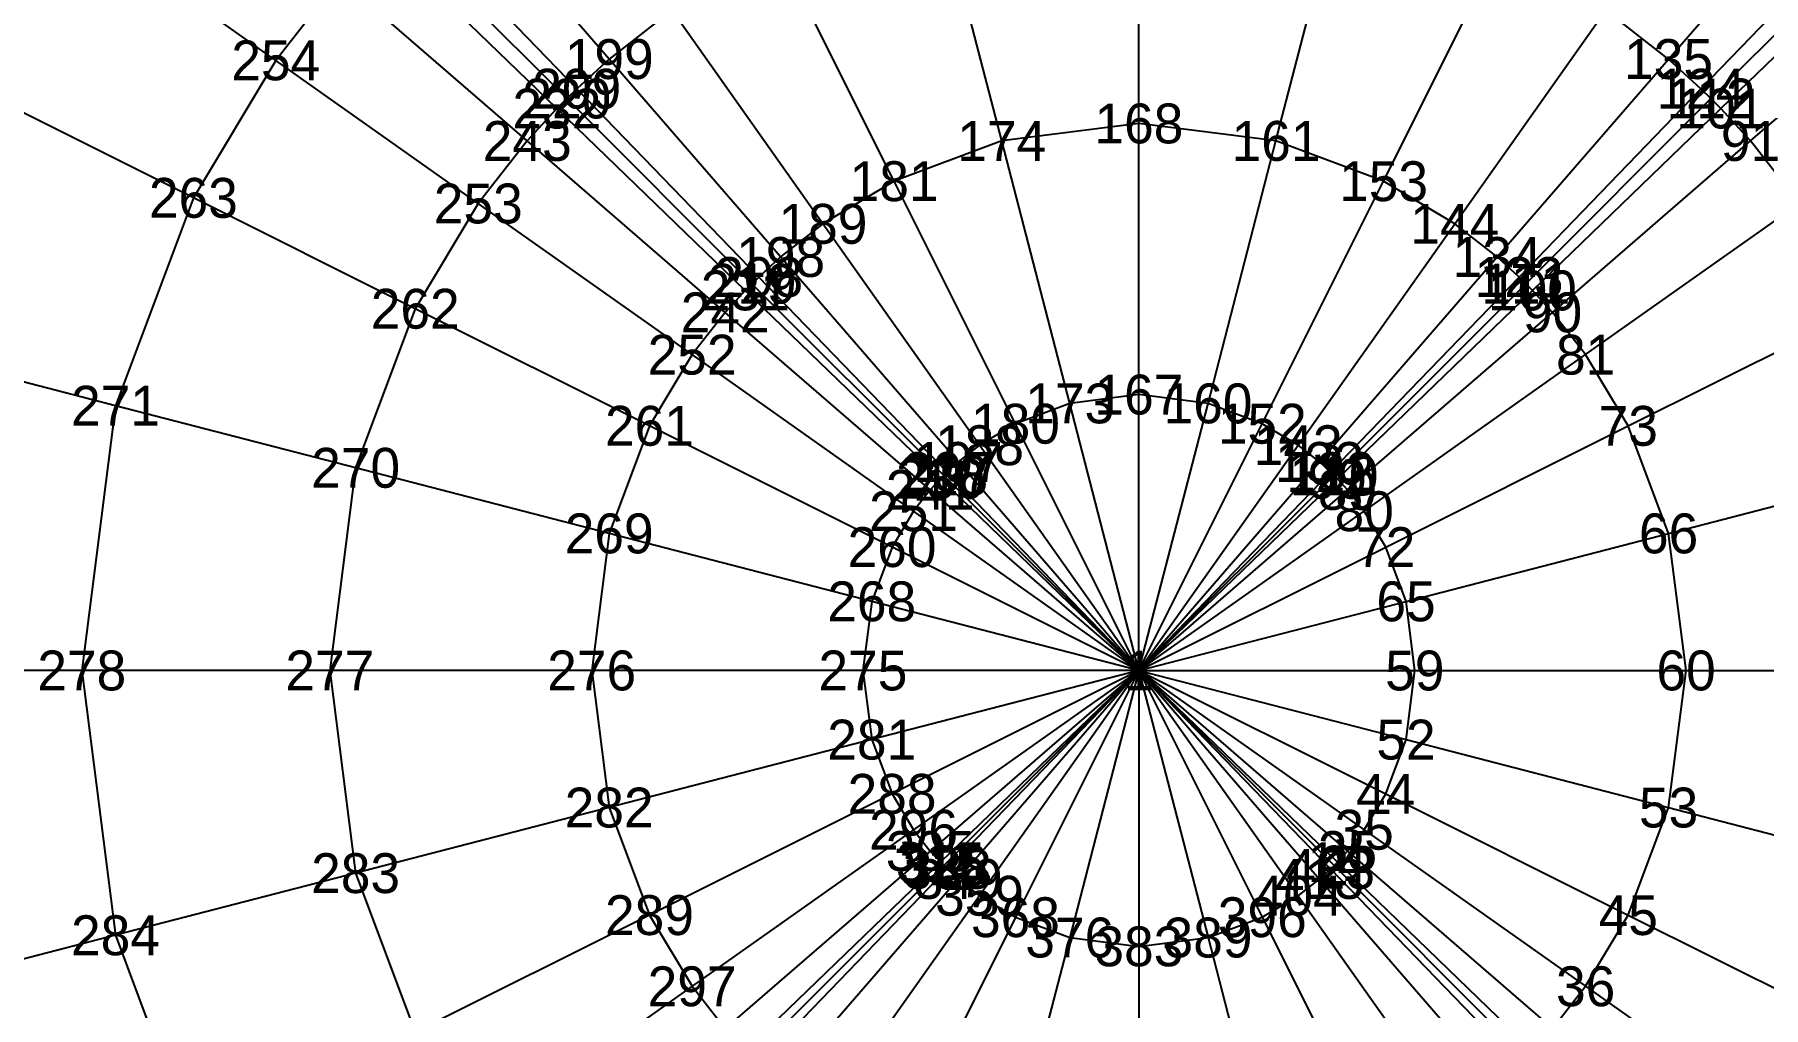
# Model space of a CAD drawing. Header units: metres. Extents: x -2.53 to 2.53, y -2.5 to 2.5.
# Drawn here: x -1.385 to 0.783, y -0.423 to 0.798 of the extents above; entities that cross this region are included whole.
import ezdxf
from ezdxf.enums import TextEntityAlignment as Align

# ---------------------------------------------------------------- set-up
doc = ezdxf.new("R2010")
doc.units = ezdxf.units.M

msp = doc.modelspace()

# ---------------------------------------------------------------- linework, layer by layer
at = {"layer": 'ESTRADOSSO'}
for p, q in [((-0.664305, 0.767073, 2.771739), (-0.867956, 1.00223, 2.637125)), ((0, 0.686298, 2.870755), (0, 1.014743, 2.771739)), ((0.664305, 0.767073, 2.771739), (0.867956, 1.00223, 2.637125)), ((-0.171961, 0.664405, 2.870755), (-0.254257, 0.982373, 2.771739)), ((0.171961, 0.664405, 2.870755), (0.254257, 0.982373, 2.771739)), ((-0.717531, 0.717531, 2.771739), (-0.9375, 0.9375, 2.637125)), ((-0.704989, 0.729858, 2.771739), (-0.921113, 0.953606, 2.637125)), ((0.704989, 0.729858, 2.771739), (0.921113, 0.953606, 2.637125)), ((0.717531, 0.717531, 2.771739), (0.9375, 0.9375, 2.637125)), ((-1.082532, 0.765466, 2.637125), (-1.318007, 0.931972, 2.471139)), ((-0.729858, 0.704989, 2.771739), (-0.953606, 0.921113, 2.637125)), ((0.729858, 0.704989, 2.771739), (0.953606, 0.921113, 2.637125)), ((-0.306922, 0.613843, 2.870755), (-0.453807, 0.907613, 2.771739)), ((0.306922, 0.613843, 2.870755), (0.453807, 0.907613, 2.771739)), ((-1.00223, 0.867956, 2.637125), (-1.082532, 0.765466, 2.637125)), ((-0.767073, 0.664305, 2.771739), (-1.00223, 0.867956, 2.637125)), ((0.767073, 0.664305, 2.771739), (1.00223, 0.867956, 2.637125)), ((-0.585862, 0.828534, 2.771739), (-0.664305, 0.767073, 2.771739)), ((-0.396234, 0.56036, 2.870755), (-0.585862, 0.828534, 2.771739)), ((0.396234, 0.56036, 2.870755), (0.585862, 0.828534, 2.771739)), ((0.664305, 0.767073, 2.771739), (0.585862, 0.828534, 2.771739)), ((-1.082532, 0.765466, 2.637125), (-1.185854, 0.592927, 2.637125)), ((-0.828534, 0.585862, 2.771739), (-1.082532, 0.765466, 2.637125)), ((-0.664305, 0.767073, 2.771739), (-0.704989, 0.729858, 2.771739)), ((-0.449287, 0.518792, 2.870755), (-0.664305, 0.767073, 2.771739)), ((0.449287, 0.518792, 2.870755), (0.664305, 0.767073, 2.771739)), ((0.704989, 0.729858, 2.771739), (0.664305, 0.767073, 2.771739)), ((-1.185854, 0.592927, 2.637125), (-1.443805, 0.721902, 2.471139)), ((-0.717531, 0.717531, 2.771739), (-0.729858, 0.704989, 2.771739)), ((-0.704989, 0.729858, 2.771739), (-0.717531, 0.717531, 2.771739)), ((-0.485286, 0.485286, 2.870755), (-0.717531, 0.717531, 2.771739)), ((-0.476803, 0.493623, 2.870755), (-0.704989, 0.729858, 2.771739)), ((0.476803, 0.493623, 2.870755), (0.704989, 0.729858, 2.771739)), ((0.485286, 0.485286, 2.870755), (0.717531, 0.717531, 2.771739)), ((0.717531, 0.717531, 2.771739), (0.704989, 0.729858, 2.771739)), ((0.729858, 0.704989, 2.771739), (0.717531, 0.717531, 2.771739)), ((-0.729858, 0.704989, 2.771739), (-0.767073, 0.664305, 2.771739)), ((-0.493623, 0.476803, 2.870755), (-0.729858, 0.704989, 2.771739)), ((0.493623, 0.476803, 2.870755), (0.729858, 0.704989, 2.771739)), ((0.767073, 0.664305, 2.771739), (0.729858, 0.704989, 2.771739)), ((0, 0.686298, 2.870755), (-0.171961, 0.664405, 2.870755)), ((0, 0.34611, 2.931288), (0, 0.686298, 2.870755)), ((0.171961, 0.664405, 2.870755), (0, 0.686298, 2.870755)), ((-0.767073, 0.664305, 2.771739), (-0.828534, 0.585862, 2.771739)), ((-0.518792, 0.449287, 2.870755), (-0.767073, 0.664305, 2.771739)), ((-0.171961, 0.664405, 2.870755), (-0.306922, 0.613843, 2.870755)), ((-0.086722, 0.335069, 2.931288), (-0.171961, 0.664405, 2.870755)), ((0.086722, 0.335069, 2.931288), (0.171961, 0.664405, 2.870755)), ((0.306922, 0.613843, 2.870755), (0.171961, 0.664405, 2.870755)), ((0.518792, 0.449287, 2.870755), (0.767073, 0.664305, 2.771739)), ((0.828534, 0.585862, 2.771739), (0.767073, 0.664305, 2.771739)), ((-0.306922, 0.613843, 2.870755), (-0.396234, 0.56036, 2.870755)), ((-0.154785, 0.30957, 2.931288), (-0.306922, 0.613843, 2.870755)), ((0.154785, 0.30957, 2.931288), (0.306922, 0.613843, 2.870755)), ((0.396234, 0.56036, 2.870755), (0.306922, 0.613843, 2.870755)), ((-1.185854, 0.592927, 2.637125), (-1.283532, 0.332202, 2.637125)), ((-0.907613, 0.453807, 2.771739), (-1.185854, 0.592927, 2.637125)), ((-0.828534, 0.585862, 2.771739), (-0.907613, 0.453807, 2.771739)), ((-0.56036, 0.396234, 2.870755), (-0.828534, 0.585862, 2.771739)), ((0.56036, 0.396234, 2.870755), (0.828534, 0.585862, 2.771739)), ((-0.396234, 0.56036, 2.870755), (-0.449287, 0.518792, 2.870755)), ((-0.199827, 0.282597, 2.931288), (-0.396234, 0.56036, 2.870755)), ((0.199827, 0.282597, 2.931288), (0.396234, 0.56036, 2.870755)), ((0.449287, 0.518792, 2.870755), (0.396234, 0.56036, 2.870755)), ((-0.449287, 0.518792, 2.870755), (-0.476803, 0.493623, 2.870755)), ((-0.226582, 0.261634, 2.931288), (-0.449287, 0.518792, 2.870755)), ((0.226582, 0.261634, 2.931288), (0.449287, 0.518792, 2.870755)), ((0.476803, 0.493623, 2.870755), (0.449287, 0.518792, 2.870755)), ((-0.485286, 0.485286, 2.870755), (-0.493623, 0.476803, 2.870755)), ((-0.476803, 0.493623, 2.870755), (-0.485286, 0.485286, 2.870755)), ((-0.244737, 0.244737, 2.931288), (-0.485286, 0.485286, 2.870755)), ((-0.240459, 0.248941, 2.931288), (-0.476803, 0.493623, 2.870755)), ((0.240459, 0.248941, 2.931288), (0.476803, 0.493623, 2.870755)), ((0.244737, 0.244737, 2.931288), (0.485286, 0.485286, 2.870755)), ((0.485286, 0.485286, 2.870755), (0.476803, 0.493623, 2.870755)), ((0.493623, 0.476803, 2.870755), (0.485286, 0.485286, 2.870755)), ((-0.493623, 0.476803, 2.870755), (-0.518792, 0.449287, 2.870755)), ((-0.248941, 0.240459, 2.931288), (-0.493623, 0.476803, 2.870755)), ((0.248941, 0.240459, 2.931288), (0.493623, 0.476803, 2.870755)), ((0.518792, 0.449287, 2.870755), (0.493623, 0.476803, 2.870755)), ((-0.907613, 0.453807, 2.771739), (-0.982373, 0.254257, 2.771739)), ((-0.613843, 0.306922, 2.870755), (-0.907613, 0.453807, 2.771739)), ((-0.518792, 0.449287, 2.870755), (-0.56036, 0.396234, 2.870755)), ((-0.261634, 0.226582, 2.931288), (-0.518792, 0.449287, 2.870755)), ((0.261634, 0.226582, 2.931288), (0.518792, 0.449287, 2.870755)), ((0.56036, 0.396234, 2.870755), (0.518792, 0.449287, 2.870755)), ((0.613843, 0.306922, 2.870755), (0.907613, 0.453807, 2.771739)), ((-1.283532, 0.332202, 2.637125), (-1.562729, 0.404464, 2.471139)), ((-0.56036, 0.396234, 2.870755), (-0.613843, 0.306922, 2.870755)), ((-0.282597, 0.199827, 2.931288), (-0.56036, 0.396234, 2.870755)), ((0.282597, 0.199827, 2.931288), (0.56036, 0.396234, 2.870755)), ((0.613843, 0.306922, 2.870755), (0.56036, 0.396234, 2.870755)), ((-1.283532, 0.332202, 2.637125), (-1.325825, 0, 2.637125)), ((-0.982373, 0.254257, 2.771739), (-1.283532, 0.332202, 2.637125)), ((-0.086722, 0.335069, 2.931288), (-0.154785, 0.30957, 2.931288)), ((0, 0.34611, 2.931288), (-0.086722, 0.335069, 2.931288)), ((0, 0, 2.95165), (-0.086722, 0.335069, 2.931288)), ((0, 0, 2.95165), (0, 0.34611, 2.931288)), ((0.086722, 0.335069, 2.931288), (0, 0.34611, 2.931288)), ((0, 0, 2.95165), (0.086722, 0.335069, 2.931288)), ((0.154785, 0.30957, 2.931288), (0.086722, 0.335069, 2.931288)), ((-0.613843, 0.306922, 2.870755), (-0.664405, 0.171961, 2.870755)), ((-0.30957, 0.154785, 2.931288), (-0.613843, 0.306922, 2.870755)), ((-0.154785, 0.30957, 2.931288), (-0.199827, 0.282597, 2.931288)), ((0, 0, 2.95165), (-0.154785, 0.30957, 2.931288)), ((0, 0, 2.95165), (0.154785, 0.30957, 2.931288)), ((0.199827, 0.282597, 2.931288), (0.154785, 0.30957, 2.931288)), ((0.30957, 0.154785, 2.931288), (0.613843, 0.306922, 2.870755)), ((0.664405, 0.171961, 2.870755), (0.613843, 0.306922, 2.870755)), ((-0.199827, 0.282597, 2.931288), (-0.226582, 0.261634, 2.931288)), ((0, 0, 2.95165), (-0.199827, 0.282597, 2.931288)), ((0, 0, 2.95165), (0.199827, 0.282597, 2.931288)), ((0.226582, 0.261634, 2.931288), (0.199827, 0.282597, 2.931288)), ((-0.226582, 0.261634, 2.931288), (-0.240459, 0.248941, 2.931288)), ((0, 0, 2.95165), (-0.226582, 0.261634, 2.931288)), ((0, 0, 2.95165), (0.226582, 0.261634, 2.931288)), ((0.240459, 0.248941, 2.931288), (0.226582, 0.261634, 2.931288)), ((-0.982373, 0.254257, 2.771739), (-1.014743, 0, 2.771739)), ((-0.664405, 0.171961, 2.870755), (-0.982373, 0.254257, 2.771739)), ((-0.248941, 0.240459, 2.931288), (-0.261634, 0.226582, 2.931288)), ((-0.244737, 0.244737, 2.931288), (-0.248941, 0.240459, 2.931288)), ((0, 0, 2.95165), (-0.248941, 0.240459, 2.931288)), ((-0.240459, 0.248941, 2.931288), (-0.244737, 0.244737, 2.931288)), ((0, 0, 2.95165), (-0.244737, 0.244737, 2.931288)), ((0, 0, 2.95165), (-0.240459, 0.248941, 2.931288)), ((0, 0, 2.95165), (0.240459, 0.248941, 2.931288)), ((0, 0, 2.95165), (0.244737, 0.244737, 2.931288)), ((0, 0, 2.95165), (0.248941, 0.240459, 2.931288)), ((0.244737, 0.244737, 2.931288), (0.240459, 0.248941, 2.931288)), ((0.248941, 0.240459, 2.931288), (0.244737, 0.244737, 2.931288)), ((0.261634, 0.226582, 2.931288), (0.248941, 0.240459, 2.931288)), ((0.664405, 0.171961, 2.870755), (0.982373, 0.254257, 2.771739)), ((-0.261634, 0.226582, 2.931288), (-0.282597, 0.199827, 2.931288)), ((0, 0, 2.95165), (-0.261634, 0.226582, 2.931288)), ((0, 0, 2.95165), (0.261634, 0.226582, 2.931288)), ((0.282597, 0.199827, 2.931288), (0.261634, 0.226582, 2.931288)), ((-0.282597, 0.199827, 2.931288), (-0.30957, 0.154785, 2.931288)), ((0, 0, 2.95165), (-0.282597, 0.199827, 2.931288)), ((0, 0, 2.95165), (0.282597, 0.199827, 2.931288)), ((0.30957, 0.154785, 2.931288), (0.282597, 0.199827, 2.931288)), ((-0.664405, 0.171961, 2.870755), (-0.686298, 0, 2.870755)), ((-0.335069, 0.086722, 2.931288), (-0.664405, 0.171961, 2.870755)), ((-0.30957, 0.154785, 2.931288), (-0.335069, 0.086722, 2.931288)), ((0, 0, 2.95165), (-0.30957, 0.154785, 2.931288)), ((0, 0, 2.95165), (0.30957, 0.154785, 2.931288)), ((0.335069, 0.086722, 2.931288), (0.30957, 0.154785, 2.931288)), ((0.335069, 0.086722, 2.931288), (0.664405, 0.171961, 2.870755)), ((0.686298, 0, 2.870755), (0.664405, 0.171961, 2.870755)), ((-0.335069, 0.086722, 2.931288), (-0.34611, 0, 2.931288)), ((0, 0, 2.95165), (-0.335069, 0.086722, 2.931288)), ((0, 0, 2.95165), (0.335069, 0.086722, 2.931288)), ((0.34611, 0, 2.931288), (0.335069, 0.086722, 2.931288)), ((-1.325825, 0, 2.637125), (-1.614223, 0, 2.471139)), ((-1.014743, 0, 2.771739), (-1.325825, 0, 2.637125)), ((-1.325825, 0, 2.637125), (-1.283532, -0.332202, 2.637125)), ((-0.686298, 0, 2.870755), (-1.014743, 0, 2.771739)), ((-1.014743, 0, 2.771739), (-0.982373, -0.254257, 2.771739)), ((-0.34611, 0, 2.931288), (-0.686298, 0, 2.870755)), ((-0.686298, 0, 2.870755), (-0.664405, -0.171961, 2.870755)), ((0, 0, 2.95165), (-0.34611, 0, 2.931288)), ((-0.34611, 0, 2.931288), (-0.335069, -0.086722, 2.931288)), ((0, 0, 2.95165), (-0.335069, -0.086722, 2.931288)), ((0, 0, 2.95165), (-0.30957, -0.154785, 2.931288)), ((0, 0, 2.95165), (-0.282597, -0.199827, 2.931288)), ((0, 0, 2.95165), (-0.261634, -0.226582, 2.931288)), ((0, 0, 2.95165), (-0.248941, -0.240459, 2.931288)), ((0, 0, 2.95165), (-0.244737, -0.244737, 2.931288)), ((0, 0, 2.95165), (-0.240459, -0.248941, 2.931288)), ((0, 0, 2.95165), (-0.226582, -0.261634, 2.931288)), ((0, 0, 2.95165), (-0.199827, -0.282597, 2.931288)), ((0, 0, 2.95165), (-0.154785, -0.30957, 2.931288)), ((0, 0, 2.95165), (-0.086722, -0.335069, 2.931288)), ((0, 0, 2.95165), (0.244737, -0.244737, 2.931288)), ((0, 0, 2.95165), (0.248941, -0.240459, 2.931288)), ((0, 0, 2.95165), (0.261634, -0.226582, 2.931288)), ((0, 0, 2.95165), (0.282597, -0.199827, 2.931288)), ((0, 0, 2.95165), (0.30957, -0.154785, 2.931288)), ((0, 0, 2.95165), (0.335069, -0.086722, 2.931288)), ((0, 0, 2.95165), (0.34611, 0, 2.931288)), ((0, 0, 2.95165), (0, -0.34611, 2.931288)), ((0, 0, 2.95165), (0.086722, -0.335069, 2.931288)), ((0, 0, 2.95165), (0.154785, -0.30957, 2.931288)), ((0, 0, 2.95165), (0.199827, -0.282597, 2.931288)), ((0, 0, 2.95165), (0.226582, -0.261634, 2.931288)), ((0, 0, 2.95165), (0.240459, -0.248941, 2.931288)), ((0.335069, -0.086722, 2.931288), (0.34611, 0, 2.931288)), ((0.34611, 0, 2.931288), (0.686298, 0, 2.870755)), ((0.664405, -0.171961, 2.870755), (0.686298, 0, 2.870755)), ((0.686298, 0, 2.870755), (1.014743, 0, 2.771739)), ((-0.335069, -0.086722, 2.931288), (-0.664405, -0.171961, 2.870755)), ((-0.335069, -0.086722, 2.931288), (-0.30957, -0.154785, 2.931288)), ((0.30957, -0.154785, 2.931288), (0.335069, -0.086722, 2.931288)), ((0.335069, -0.086722, 2.931288), (0.664405, -0.171961, 2.870755)), ((-0.664405, -0.171961, 2.870755), (-0.982373, -0.254257, 2.771739)), ((-0.664405, -0.171961, 2.870755), (-0.613843, -0.306922, 2.870755)), ((-0.30957, -0.154785, 2.931288), (-0.613843, -0.306922, 2.870755)), ((-0.30957, -0.154785, 2.931288), (-0.282597, -0.199827, 2.931288)), ((0.282597, -0.199827, 2.931288), (0.30957, -0.154785, 2.931288)), ((0.30957, -0.154785, 2.931288), (0.613843, -0.306922, 2.870755)), ((0.613843, -0.306922, 2.870755), (0.664405, -0.171961, 2.870755)), ((0.664405, -0.171961, 2.870755), (0.982373, -0.254257, 2.771739)), ((-0.282597, -0.199827, 2.931288), (-0.56036, -0.396234, 2.870755)), ((-0.282597, -0.199827, 2.931288), (-0.261634, -0.226582, 2.931288)), ((0.261634, -0.226582, 2.931288), (0.282597, -0.199827, 2.931288)), ((0.282597, -0.199827, 2.931288), (0.56036, -0.396234, 2.870755)), ((-0.261634, -0.226582, 2.931288), (-0.518792, -0.449287, 2.870755)), ((-0.261634, -0.226582, 2.931288), (-0.248941, -0.240459, 2.931288)), ((0.248941, -0.240459, 2.931288), (0.261634, -0.226582, 2.931288)), ((0.261634, -0.226582, 2.931288), (0.518792, -0.449287, 2.870755)), ((-0.982373, -0.254257, 2.771739), (-1.283532, -0.332202, 2.637125)), ((-0.982373, -0.254257, 2.771739), (-0.907613, -0.453807, 2.771739)), ((-0.248941, -0.240459, 2.931288), (-0.493623, -0.476803, 2.870755)), ((-0.244737, -0.244737, 2.931288), (-0.485286, -0.485286, 2.870755)), ((-0.240459, -0.248941, 2.931288), (-0.476803, -0.493623, 2.870755)), ((-0.248941, -0.240459, 2.931288), (-0.244737, -0.244737, 2.931288)), ((-0.244737, -0.244737, 2.931288), (-0.240459, -0.248941, 2.931288)), ((-0.240459, -0.248941, 2.931288), (-0.226582, -0.261634, 2.931288)), ((0.226582, -0.261634, 2.931288), (0.240459, -0.248941, 2.931288)), ((0.240459, -0.248941, 2.931288), (0.244737, -0.244737, 2.931288)), ((0.240459, -0.248941, 2.931288), (0.476803, -0.493623, 2.870755)), ((0.244737, -0.244737, 2.931288), (0.248941, -0.240459, 2.931288)), ((0.244737, -0.244737, 2.931288), (0.485286, -0.485286, 2.870755)), ((0.248941, -0.240459, 2.931288), (0.493623, -0.476803, 2.870755)), ((-0.226582, -0.261634, 2.931288), (-0.449287, -0.518792, 2.870755)), ((-0.226582, -0.261634, 2.931288), (-0.199827, -0.282597, 2.931288)), ((0.199827, -0.282597, 2.931288), (0.226582, -0.261634, 2.931288)), ((0.226582, -0.261634, 2.931288), (0.449287, -0.518792, 2.870755)), ((-0.199827, -0.282597, 2.931288), (-0.396234, -0.56036, 2.870755)), ((-0.199827, -0.282597, 2.931288), (-0.154785, -0.30957, 2.931288)), ((0.154785, -0.30957, 2.931288), (0.199827, -0.282597, 2.931288)), ((0.199827, -0.282597, 2.931288), (0.396234, -0.56036, 2.870755)), ((-0.613843, -0.306922, 2.870755), (-0.907613, -0.453807, 2.771739)), ((-0.613843, -0.306922, 2.870755), (-0.56036, -0.396234, 2.870755)), ((-0.154785, -0.30957, 2.931288), (-0.306922, -0.613843, 2.870755)), ((-0.154785, -0.30957, 2.931288), (-0.086722, -0.335069, 2.931288)), ((0.086722, -0.335069, 2.931288), (0.154785, -0.30957, 2.931288)), ((0.154785, -0.30957, 2.931288), (0.306922, -0.613843, 2.870755)), ((0.56036, -0.396234, 2.870755), (0.613843, -0.306922, 2.870755)), ((0.613843, -0.306922, 2.870755), (0.907613, -0.453807, 2.771739)), ((-1.283532, -0.332202, 2.637125), (-1.562729, -0.404464, 2.471139)), ((-1.283532, -0.332202, 2.637125), (-1.185854, -0.592927, 2.637125)), ((-0.086722, -0.335069, 2.931288), (-0.171961, -0.664405, 2.870755)), ((-0.086722, -0.335069, 2.931288), (0, -0.34611, 2.931288)), ((0, -0.34611, 2.931288), (0.086722, -0.335069, 2.931288)), ((0, -0.34611, 2.931288), (0, -0.686298, 2.870755)), ((0.086722, -0.335069, 2.931288), (0.171961, -0.664405, 2.870755)), ((-0.56036, -0.396234, 2.870755), (-0.828534, -0.585862, 2.771739)), ((-0.56036, -0.396234, 2.870755), (-0.518792, -0.449287, 2.870755)), ((0.518792, -0.449287, 2.870755), (0.56036, -0.396234, 2.870755)), ((0.56036, -0.396234, 2.870755), (0.828534, -0.585862, 2.771739))]:
    msp.add_line(p, q, dxfattribs=at)
at = {"layer": 'fz'}
for p, q in [((-1.082532, 0.765466, 2.637125), (-1.082532, 0.765466, 4.045125)), ((-0.664305, 0.767073, 2.771739), (-0.664305, 0.767073, 3.369739)), ((0.664305, 0.767073, 2.771739), (0.664305, 0.767073, 3.369739)), ((-0.717531, 0.717531, 2.771739), (-0.717531, 0.717531, 2.907739)), ((-0.704989, 0.729858, 2.771739), (-0.704989, 0.729858, 3.053739)), ((0.704989, 0.729858, 2.771739), (0.704989, 0.729858, 3.053739)), ((0.717531, 0.717531, 2.771739), (0.717531, 0.717531, 2.907739)), ((-0.729858, 0.704989, 2.771739), (-0.729858, 0.704989, 3.053739)), ((0.729858, 0.704989, 2.771739), (0.729858, 0.704989, 3.053739)), ((0, 0.686298, 2.870755), (0, 0.686298, 4.082755)), ((-0.767073, 0.664305, 2.771739), (-0.767073, 0.664305, 3.369739)), ((-0.171961, 0.664405, 2.870755), (-0.171961, 0.664405, 3.982755)), ((0.171961, 0.664405, 2.870755), (0.171961, 0.664405, 3.982755)), ((0.767073, 0.664305, 2.771739), (0.767073, 0.664305, 3.369739)), ((-0.306922, 0.613843, 2.870755), (-0.306922, 0.613843, 3.742755)), ((0.306922, 0.613843, 2.870755), (0.306922, 0.613843, 3.742755)), ((-1.185854, 0.592927, 2.637125), (-1.185854, 0.592927, 4.671125)), ((-0.828534, 0.585862, 2.771739), (-0.828534, 0.585862, 3.749739)), ((-0.396234, 0.56036, 2.870755), (-0.396234, 0.56036, 3.474755)), ((0.396234, 0.56036, 2.870755), (0.396234, 0.56036, 3.474755)), ((-0.449287, 0.518792, 2.870755), (-0.449287, 0.518792, 3.238755)), ((0.449287, 0.518792, 2.870755), (0.449287, 0.518792, 3.238755)), ((-0.485286, 0.485286, 2.870755), (-0.485286, 0.485286, 2.954755)), ((-0.476803, 0.493623, 2.870755), (-0.476803, 0.493623, 3.044755)), ((0.476803, 0.493623, 2.870755), (0.476803, 0.493623, 3.044755)), ((0.485286, 0.485286, 2.870755), (0.485286, 0.485286, 2.954755)), ((-0.493623, 0.476803, 2.870755), (-0.493623, 0.476803, 3.044755)), ((0.493623, 0.476803, 2.870755), (0.493623, 0.476803, 3.044755)), ((-0.907613, 0.453807, 2.771739), (-0.907613, 0.453807, 4.183739)), ((-0.518792, 0.449287, 2.870755), (-0.518792, 0.449287, 3.238755)), ((0.518792, 0.449287, 2.870755), (0.518792, 0.449287, 3.238755)), ((-0.56036, 0.396234, 2.870755), (-0.56036, 0.396234, 3.474755)), ((0.56036, 0.396234, 2.870755), (0.56036, 0.396234, 3.474755)), ((-1.283532, 0.332202, 2.637125), (-1.283532, 0.332202, 5.233125)), ((-0.086722, 0.335069, 2.931288), (-0.086722, 0.335069, 3.455288)), ((0, 0.34611, 2.931288), (0, 0.34611, 3.503288)), ((0.086722, 0.335069, 2.931288), (0.086722, 0.335069, 3.455288)), ((-0.613843, 0.306922, 2.870755), (-0.613843, 0.306922, 3.742755)), ((-0.154785, 0.30957, 2.931288), (-0.154785, 0.30957, 3.341288)), ((0.154785, 0.30957, 2.931288), (0.154785, 0.30957, 3.341288)), ((0.613843, 0.306922, 2.870755), (0.613843, 0.306922, 3.742755)), ((-0.199827, 0.282597, 2.931288), (-0.199827, 0.282597, 3.215288)), ((0.199827, 0.282597, 2.931288), (0.199827, 0.282597, 3.215288)), ((-0.226582, 0.261634, 2.931288), (-0.226582, 0.261634, 3.105288)), ((0.226582, 0.261634, 2.931288), (0.226582, 0.261634, 3.105288)), ((-0.982373, 0.254257, 2.771739), (-0.982373, 0.254257, 4.573739)), ((-0.248941, 0.240459, 2.931288), (-0.248941, 0.240459, 3.013288)), ((-0.244737, 0.244737, 2.931288), (-0.244737, 0.244737, 2.971288)), ((-0.240459, 0.248941, 2.931288), (-0.240459, 0.248941, 3.013288)), ((0.240459, 0.248941, 2.931288), (0.240459, 0.248941, 3.013288)), ((0.244737, 0.244737, 2.931288), (0.244737, 0.244737, 2.971288)), ((0.248941, 0.240459, 2.931288), (0.248941, 0.240459, 3.013288)), ((-0.261634, 0.226582, 2.931288), (-0.261634, 0.226582, 3.105288)), ((0.261634, 0.226582, 2.931288), (0.261634, 0.226582, 3.105288)), ((-0.282597, 0.199827, 2.931288), (-0.282597, 0.199827, 3.215288)), ((0.282597, 0.199827, 2.931288), (0.282597, 0.199827, 3.215288)), ((-0.664405, 0.171961, 2.870755), (-0.664405, 0.171961, 3.982755)), ((-0.30957, 0.154785, 2.931288), (-0.30957, 0.154785, 3.341288)), ((0.30957, 0.154785, 2.931288), (0.30957, 0.154785, 3.341288)), ((0.664405, 0.171961, 2.870755), (0.664405, 0.171961, 3.982755)), ((-0.335069, 0.086722, 2.931288), (-0.335069, 0.086722, 3.455288)), ((0.335069, 0.086722, 2.931288), (0.335069, 0.086722, 3.455288)), ((-1.325825, 0, 2.637125), (-1.325825, 0, 5.467125)), ((-1.014743, 0, 2.771739), (-1.014743, 0, 4.737739)), ((-0.686298, 0, 2.870755), (-0.686298, 0, 4.082755)), ((-0.34611, 0, 2.931288), (-0.34611, 0, 3.503288)), ((0, 0, 2.95165), (0, 0, 6.39765)), ((0.34611, 0, 2.931288), (0.34611, 0, 3.503288)), ((0.686298, 0, 2.870755), (0.686298, 0, 4.082755)), ((-0.335069, -0.086722, 2.931288), (-0.335069, -0.086722, 3.455288)), ((0.335069, -0.086722, 2.931288), (0.335069, -0.086722, 3.455288)), ((-0.664405, -0.171961, 2.870755), (-0.664405, -0.171961, 3.982755)), ((-0.30957, -0.154785, 2.931288), (-0.30957, -0.154785, 3.341288)), ((0.30957, -0.154785, 2.931288), (0.30957, -0.154785, 3.341288)), ((0.664405, -0.171961, 2.870755), (0.664405, -0.171961, 3.982755)), ((-0.282597, -0.199827, 2.931288), (-0.282597, -0.199827, 3.215288)), ((0.282597, -0.199827, 2.931288), (0.282597, -0.199827, 3.215288)), ((-0.261634, -0.226582, 2.931288), (-0.261634, -0.226582, 3.105288)), ((0.261634, -0.226582, 2.931288), (0.261634, -0.226582, 3.105288)), ((-0.982373, -0.254257, 2.771739), (-0.982373, -0.254257, 4.573739)), ((-0.248941, -0.240459, 2.931288), (-0.248941, -0.240459, 3.013288)), ((-0.244737, -0.244737, 2.931288), (-0.244737, -0.244737, 2.971288)), ((-0.240459, -0.248941, 2.931288), (-0.240459, -0.248941, 3.013288)), ((0.240459, -0.248941, 2.931288), (0.240459, -0.248941, 3.013288)), ((0.244737, -0.244737, 2.931288), (0.244737, -0.244737, 2.971288)), ((0.248941, -0.240459, 2.931288), (0.248941, -0.240459, 3.013288)), ((-0.226582, -0.261634, 2.931288), (-0.226582, -0.261634, 3.105288)), ((0.226582, -0.261634, 2.931288), (0.226582, -0.261634, 3.105288)), ((-0.199827, -0.282597, 2.931288), (-0.199827, -0.282597, 3.215288)), ((0.199827, -0.282597, 2.931288), (0.199827, -0.282597, 3.215288)), ((-0.613843, -0.306922, 2.870755), (-0.613843, -0.306922, 3.742755)), ((-0.154785, -0.30957, 2.931288), (-0.154785, -0.30957, 3.341288)), ((0.154785, -0.30957, 2.931288), (0.154785, -0.30957, 3.341288)), ((0.613843, -0.306922, 2.870755), (0.613843, -0.306922, 3.742755)), ((-1.283532, -0.332202, 2.637125), (-1.283532, -0.332202, 5.233125)), ((-0.086722, -0.335069, 2.931288), (-0.086722, -0.335069, 3.455288)), ((0, -0.34611, 2.931288), (0, -0.34611, 3.503288)), ((0.086722, -0.335069, 2.931288), (0.086722, -0.335069, 3.455288)), ((-0.56036, -0.396234, 2.870755), (-0.56036, -0.396234, 3.474755)), ((0.56036, -0.396234, 2.870755), (0.56036, -0.396234, 3.474755))]:
    msp.add_line(p, q, dxfattribs=at)
at = {"layer": 'INTERNAL'}
for p in [(-1.082532, 0.765466, 2.296397), (-0.664305, 0.767073, 2.449806), (0.664305, 0.767073, 2.449806), (-0.717531, 0.717531, 2.449806), (-0.704989, 0.729858, 2.449806), (0.704989, 0.729858, 2.449806), (0.717531, 0.717531, 2.449806), (-0.729858, 0.704989, 2.449806), (0.729858, 0.704989, 2.449806), (0, 0.686298, 2.561298), (-0.767073, 0.664305, 2.449806), (-0.171961, 0.664405, 2.561298), (0.171961, 0.664405, 2.561298), (0.767073, 0.664305, 2.449806), (-0.306922, 0.613843, 2.561298), (0.306922, 0.613843, 2.561298), (-1.185854, 0.592927, 2.296397), (-0.828534, 0.585862, 2.449806), (-0.396234, 0.56036, 2.561298), (0.396234, 0.56036, 2.561298), (-0.449287, 0.518792, 2.561298), (0.449287, 0.518792, 2.561298), (-0.485286, 0.485286, 2.561298), (-0.476803, 0.493623, 2.561298), (0.476803, 0.493623, 2.561298), (0.485286, 0.485286, 2.561298), (-0.493623, 0.476803, 2.561298), (0.493623, 0.476803, 2.561298), (-0.907613, 0.453807, 2.449806), (-0.518792, 0.449287, 2.561298), (0.518792, 0.449287, 2.561298), (-0.56036, 0.396234, 2.561298), (0.56036, 0.396234, 2.561298), (-1.283532, 0.332202, 2.296397), (-0.086722, 0.335069, 2.628965), (0, 0.34611, 2.628965), (0.086722, 0.335069, 2.628965), (-0.613843, 0.306922, 2.561298), (-0.154785, 0.30957, 2.628965), (0.154785, 0.30957, 2.628965), (0.613843, 0.306922, 2.561298), (-0.199827, 0.282597, 2.628965), (0.199827, 0.282597, 2.628965), (-0.226582, 0.261634, 2.628965), (0.226582, 0.261634, 2.628965), (-0.982373, 0.254257, 2.449806), (-0.248941, 0.240459, 2.628965), (-0.244737, 0.244737, 2.628965), (-0.240459, 0.248941, 2.628965), (0.240459, 0.248941, 2.628965), (0.244737, 0.244737, 2.628965), (0.248941, 0.240459, 2.628965), (-0.261634, 0.226582, 2.628965), (0.261634, 0.226582, 2.628965), (-0.282597, 0.199827, 2.628965), (0.282597, 0.199827, 2.628965), (-0.664405, 0.171961, 2.561298), (-0.30957, 0.154785, 2.628965), (0.30957, 0.154785, 2.628965), (0.664405, 0.171961, 2.561298), (-0.335069, 0.086722, 2.628965), (0.335069, 0.086722, 2.628965), (-1.325825, 0, 2.296397), (-1.014743, 0, 2.449806), (-0.686298, 0, 2.561298), (-0.34611, 0, 2.628965), (0, 0, 2.65165), (0.34611, 0, 2.628965), (0.686298, 0, 2.561298), (-0.335069, -0.086722, 2.628965), (0.335069, -0.086722, 2.628965), (-0.664405, -0.171961, 2.561298), (-0.30957, -0.154785, 2.628965), (0.30957, -0.154785, 2.628965), (0.664405, -0.171961, 2.561298), (-0.282597, -0.199827, 2.628965), (0.282597, -0.199827, 2.628965), (-0.261634, -0.226582, 2.628965), (0.261634, -0.226582, 2.628965), (-0.982373, -0.254257, 2.449806), (-0.248941, -0.240459, 2.628965), (-0.244737, -0.244737, 2.628965), (-0.240459, -0.248941, 2.628965), (0.240459, -0.248941, 2.628965), (0.244737, -0.244737, 2.628965), (0.248941, -0.240459, 2.628965), (-0.226582, -0.261634, 2.628965), (0.226582, -0.261634, 2.628965), (-0.199827, -0.282597, 2.628965), (0.199827, -0.282597, 2.628965), (-0.613843, -0.306922, 2.561298), (-0.154785, -0.30957, 2.628965), (0.154785, -0.30957, 2.628965), (0.613843, -0.306922, 2.561298), (-1.283532, -0.332202, 2.296397), (-0.086722, -0.335069, 2.628965), (0, -0.34611, 2.628965), (0.086722, -0.335069, 2.628965), (-0.56036, -0.396234, 2.561298), (0.56036, -0.396234, 2.561298)]:
    msp.add_point(p, dxfattribs=at)
at = {"layer": 'INTRADOSSO'}
for p, q in [((-0.664305, 0.767073, 2.449806), (-0.867956, 1.00223, 2.296397)), ((0, 0.686298, 2.561298), (0, 1.014743, 2.449806)), ((0.664305, 0.767073, 2.449806), (0.867956, 1.00223, 2.296397)), ((-0.171961, 0.664405, 2.561298), (-0.254257, 0.982373, 2.449806)), ((0.171961, 0.664405, 2.561298), (0.254257, 0.982373, 2.449806)), ((-0.717531, 0.717531, 2.449806), (-0.9375, 0.9375, 2.296397)), ((-0.704989, 0.729858, 2.449806), (-0.921113, 0.953606, 2.296397)), ((0.704989, 0.729858, 2.449806), (0.921113, 0.953606, 2.296397)), ((0.717531, 0.717531, 2.449806), (0.9375, 0.9375, 2.296397)), ((-1.082532, 0.765466, 2.296397), (-1.318007, 0.931972, 2.103696)), ((-0.729858, 0.704989, 2.449806), (-0.953606, 0.921113, 2.296397)), ((0.729858, 0.704989, 2.449806), (0.953606, 0.921113, 2.296397)), ((-0.306922, 0.613843, 2.561298), (-0.453807, 0.907613, 2.449806)), ((0.306922, 0.613843, 2.561298), (0.453807, 0.907613, 2.449806)), ((-1.00223, 0.867956, 2.296397), (-1.082532, 0.765466, 2.296397)), ((-0.767073, 0.664305, 2.449806), (-1.00223, 0.867956, 2.296397)), ((0.767073, 0.664305, 2.449806), (1.00223, 0.867956, 2.296397)), ((-0.585862, 0.828534, 2.449806), (-0.664305, 0.767073, 2.449806)), ((-0.396234, 0.56036, 2.561298), (-0.585862, 0.828534, 2.449806)), ((0.396234, 0.56036, 2.561298), (0.585862, 0.828534, 2.449806)), ((0.664305, 0.767073, 2.449806), (0.585862, 0.828534, 2.449806)), ((-1.082532, 0.765466, 2.296397), (-1.185854, 0.592927, 2.296397)), ((-0.828534, 0.585862, 2.449806), (-1.082532, 0.765466, 2.296397)), ((-0.664305, 0.767073, 2.449806), (-0.704989, 0.729858, 2.449806)), ((-0.449287, 0.518792, 2.561298), (-0.664305, 0.767073, 2.449806)), ((0.449287, 0.518792, 2.561298), (0.664305, 0.767073, 2.449806)), ((0.704989, 0.729858, 2.449806), (0.664305, 0.767073, 2.449806)), ((-1.185854, 0.592927, 2.296397), (-1.443805, 0.721902, 2.103696)), ((-0.717531, 0.717531, 2.449806), (-0.729858, 0.704989, 2.449806)), ((-0.704989, 0.729858, 2.449806), (-0.717531, 0.717531, 2.449806)), ((-0.485286, 0.485286, 2.561298), (-0.717531, 0.717531, 2.449806)), ((-0.476803, 0.493623, 2.561298), (-0.704989, 0.729858, 2.449806)), ((0.476803, 0.493623, 2.561298), (0.704989, 0.729858, 2.449806)), ((0.485286, 0.485286, 2.561298), (0.717531, 0.717531, 2.449806)), ((0.717531, 0.717531, 2.449806), (0.704989, 0.729858, 2.449806)), ((0.729858, 0.704989, 2.449806), (0.717531, 0.717531, 2.449806)), ((-0.729858, 0.704989, 2.449806), (-0.767073, 0.664305, 2.449806)), ((-0.493623, 0.476803, 2.561298), (-0.729858, 0.704989, 2.449806)), ((0.493623, 0.476803, 2.561298), (0.729858, 0.704989, 2.449806)), ((0.767073, 0.664305, 2.449806), (0.729858, 0.704989, 2.449806)), ((0, 0.686298, 2.561298), (-0.171961, 0.664405, 2.561298)), ((0, 0.34611, 2.628965), (0, 0.686298, 2.561298)), ((0.171961, 0.664405, 2.561298), (0, 0.686298, 2.561298)), ((-0.767073, 0.664305, 2.449806), (-0.828534, 0.585862, 2.449806)), ((-0.518792, 0.449287, 2.561298), (-0.767073, 0.664305, 2.449806)), ((-0.171961, 0.664405, 2.561298), (-0.306922, 0.613843, 2.561298)), ((-0.086722, 0.335069, 2.628965), (-0.171961, 0.664405, 2.561298)), ((0.086722, 0.335069, 2.628965), (0.171961, 0.664405, 2.561298)), ((0.306922, 0.613843, 2.561298), (0.171961, 0.664405, 2.561298)), ((0.518792, 0.449287, 2.561298), (0.767073, 0.664305, 2.449806)), ((0.828534, 0.585862, 2.449806), (0.767073, 0.664305, 2.449806)), ((-0.306922, 0.613843, 2.561298), (-0.396234, 0.56036, 2.561298)), ((-0.154785, 0.30957, 2.628965), (-0.306922, 0.613843, 2.561298)), ((0.154785, 0.30957, 2.628965), (0.306922, 0.613843, 2.561298)), ((0.396234, 0.56036, 2.561298), (0.306922, 0.613843, 2.561298)), ((-1.185854, 0.592927, 2.296397), (-1.283532, 0.332202, 2.296397)), ((-0.907613, 0.453807, 2.449806), (-1.185854, 0.592927, 2.296397)), ((-0.828534, 0.585862, 2.449806), (-0.907613, 0.453807, 2.449806)), ((-0.56036, 0.396234, 2.561298), (-0.828534, 0.585862, 2.449806)), ((0.56036, 0.396234, 2.561298), (0.828534, 0.585862, 2.449806)), ((-0.396234, 0.56036, 2.561298), (-0.449287, 0.518792, 2.561298)), ((-0.199827, 0.282597, 2.628965), (-0.396234, 0.56036, 2.561298)), ((0.199827, 0.282597, 2.628965), (0.396234, 0.56036, 2.561298)), ((0.449287, 0.518792, 2.561298), (0.396234, 0.56036, 2.561298)), ((-0.449287, 0.518792, 2.561298), (-0.476803, 0.493623, 2.561298)), ((-0.226582, 0.261634, 2.628965), (-0.449287, 0.518792, 2.561298)), ((0.226582, 0.261634, 2.628965), (0.449287, 0.518792, 2.561298)), ((0.476803, 0.493623, 2.561298), (0.449287, 0.518792, 2.561298)), ((-0.485286, 0.485286, 2.561298), (-0.493623, 0.476803, 2.561298)), ((-0.476803, 0.493623, 2.561298), (-0.485286, 0.485286, 2.561298)), ((-0.244737, 0.244737, 2.628965), (-0.485286, 0.485286, 2.561298)), ((-0.240459, 0.248941, 2.628965), (-0.476803, 0.493623, 2.561298)), ((0.240459, 0.248941, 2.628965), (0.476803, 0.493623, 2.561298)), ((0.244737, 0.244737, 2.628965), (0.485286, 0.485286, 2.561298)), ((0.485286, 0.485286, 2.561298), (0.476803, 0.493623, 2.561298)), ((0.493623, 0.476803, 2.561298), (0.485286, 0.485286, 2.561298)), ((-0.493623, 0.476803, 2.561298), (-0.518792, 0.449287, 2.561298)), ((-0.248941, 0.240459, 2.628965), (-0.493623, 0.476803, 2.561298)), ((0.248941, 0.240459, 2.628965), (0.493623, 0.476803, 2.561298)), ((0.518792, 0.449287, 2.561298), (0.493623, 0.476803, 2.561298)), ((-0.907613, 0.453807, 2.449806), (-0.982373, 0.254257, 2.449806)), ((-0.613843, 0.306922, 2.561298), (-0.907613, 0.453807, 2.449806)), ((-0.518792, 0.449287, 2.561298), (-0.56036, 0.396234, 2.561298)), ((-0.261634, 0.226582, 2.628965), (-0.518792, 0.449287, 2.561298)), ((0.261634, 0.226582, 2.628965), (0.518792, 0.449287, 2.561298)), ((0.56036, 0.396234, 2.561298), (0.518792, 0.449287, 2.561298)), ((0.613843, 0.306922, 2.561298), (0.907613, 0.453807, 2.449806)), ((-1.283532, 0.332202, 2.296397), (-1.562729, 0.404464, 2.103696)), ((-0.56036, 0.396234, 2.561298), (-0.613843, 0.306922, 2.561298)), ((-0.282597, 0.199827, 2.628965), (-0.56036, 0.396234, 2.561298)), ((0.282597, 0.199827, 2.628965), (0.56036, 0.396234, 2.561298)), ((0.613843, 0.306922, 2.561298), (0.56036, 0.396234, 2.561298)), ((-1.283532, 0.332202, 2.296397), (-1.325825, 0, 2.296397)), ((-0.982373, 0.254257, 2.449806), (-1.283532, 0.332202, 2.296397)), ((-0.086722, 0.335069, 2.628965), (-0.154785, 0.30957, 2.628965)), ((0, 0.34611, 2.628965), (-0.086722, 0.335069, 2.628965)), ((0, 0, 2.65165), (-0.086722, 0.335069, 2.628965)), ((0, 0, 2.65165), (0, 0.34611, 2.628965)), ((0.086722, 0.335069, 2.628965), (0, 0.34611, 2.628965)), ((0, 0, 2.65165), (0.086722, 0.335069, 2.628965)), ((0.154785, 0.30957, 2.628965), (0.086722, 0.335069, 2.628965)), ((-0.613843, 0.306922, 2.561298), (-0.664405, 0.171961, 2.561298)), ((-0.30957, 0.154785, 2.628965), (-0.613843, 0.306922, 2.561298)), ((-0.154785, 0.30957, 2.628965), (-0.199827, 0.282597, 2.628965)), ((0, 0, 2.65165), (-0.154785, 0.30957, 2.628965)), ((0, 0, 2.65165), (0.154785, 0.30957, 2.628965)), ((0.199827, 0.282597, 2.628965), (0.154785, 0.30957, 2.628965)), ((0.30957, 0.154785, 2.628965), (0.613843, 0.306922, 2.561298)), ((0.664405, 0.171961, 2.561298), (0.613843, 0.306922, 2.561298)), ((-0.199827, 0.282597, 2.628965), (-0.226582, 0.261634, 2.628965)), ((0, 0, 2.65165), (-0.199827, 0.282597, 2.628965)), ((0, 0, 2.65165), (0.199827, 0.282597, 2.628965)), ((0.226582, 0.261634, 2.628965), (0.199827, 0.282597, 2.628965)), ((-0.226582, 0.261634, 2.628965), (-0.240459, 0.248941, 2.628965)), ((0, 0, 2.65165), (-0.226582, 0.261634, 2.628965)), ((0, 0, 2.65165), (0.226582, 0.261634, 2.628965)), ((0.240459, 0.248941, 2.628965), (0.226582, 0.261634, 2.628965)), ((-0.982373, 0.254257, 2.449806), (-1.014743, 0, 2.449806)), ((-0.664405, 0.171961, 2.561298), (-0.982373, 0.254257, 2.449806)), ((-0.248941, 0.240459, 2.628965), (-0.261634, 0.226582, 2.628965)), ((-0.244737, 0.244737, 2.628965), (-0.248941, 0.240459, 2.628965)), ((0, 0, 2.65165), (-0.248941, 0.240459, 2.628965)), ((-0.240459, 0.248941, 2.628965), (-0.244737, 0.244737, 2.628965)), ((0, 0, 2.65165), (-0.244737, 0.244737, 2.628965)), ((0, 0, 2.65165), (-0.240459, 0.248941, 2.628965)), ((0, 0, 2.65165), (0.240459, 0.248941, 2.628965)), ((0, 0, 2.65165), (0.244737, 0.244737, 2.628965)), ((0, 0, 2.65165), (0.248941, 0.240459, 2.628965)), ((0.244737, 0.244737, 2.628965), (0.240459, 0.248941, 2.628965)), ((0.248941, 0.240459, 2.628965), (0.244737, 0.244737, 2.628965)), ((0.261634, 0.226582, 2.628965), (0.248941, 0.240459, 2.628965)), ((0.664405, 0.171961, 2.561298), (0.982373, 0.254257, 2.449806)), ((-0.261634, 0.226582, 2.628965), (-0.282597, 0.199827, 2.628965)), ((0, 0, 2.65165), (-0.261634, 0.226582, 2.628965)), ((0, 0, 2.65165), (0.261634, 0.226582, 2.628965)), ((0.282597, 0.199827, 2.628965), (0.261634, 0.226582, 2.628965)), ((-0.282597, 0.199827, 2.628965), (-0.30957, 0.154785, 2.628965)), ((0, 0, 2.65165), (-0.282597, 0.199827, 2.628965)), ((0, 0, 2.65165), (0.282597, 0.199827, 2.628965)), ((0.30957, 0.154785, 2.628965), (0.282597, 0.199827, 2.628965)), ((-0.664405, 0.171961, 2.561298), (-0.686298, 0, 2.561298)), ((-0.335069, 0.086722, 2.628965), (-0.664405, 0.171961, 2.561298)), ((-0.30957, 0.154785, 2.628965), (-0.335069, 0.086722, 2.628965)), ((0, 0, 2.65165), (-0.30957, 0.154785, 2.628965)), ((0, 0, 2.65165), (0.30957, 0.154785, 2.628965)), ((0.335069, 0.086722, 2.628965), (0.30957, 0.154785, 2.628965)), ((0.335069, 0.086722, 2.628965), (0.664405, 0.171961, 2.561298)), ((0.686298, 0, 2.561298), (0.664405, 0.171961, 2.561298)), ((-0.335069, 0.086722, 2.628965), (-0.34611, 0, 2.628965)), ((0, 0, 2.65165), (-0.335069, 0.086722, 2.628965)), ((0, 0, 2.65165), (0.335069, 0.086722, 2.628965)), ((0.34611, 0, 2.628965), (0.335069, 0.086722, 2.628965)), ((-1.325825, 0, 2.296397), (-1.614223, 0, 2.103696)), ((-1.014743, 0, 2.449806), (-1.325825, 0, 2.296397)), ((-1.325825, 0, 2.296397), (-1.283532, -0.332202, 2.296397)), ((-0.686298, 0, 2.561298), (-1.014743, 0, 2.449806)), ((-1.014743, 0, 2.449806), (-0.982373, -0.254257, 2.449806)), ((-0.34611, 0, 2.628965), (-0.686298, 0, 2.561298)), ((-0.686298, 0, 2.561298), (-0.664405, -0.171961, 2.561298)), ((0, 0, 2.65165), (-0.34611, 0, 2.628965)), ((-0.34611, 0, 2.628965), (-0.335069, -0.086722, 2.628965)), ((0, 0, 2.65165), (-0.335069, -0.086722, 2.628965)), ((0, 0, 2.65165), (-0.30957, -0.154785, 2.628965)), ((0, 0, 2.65165), (-0.282597, -0.199827, 2.628965)), ((0, 0, 2.65165), (-0.261634, -0.226582, 2.628965)), ((0, 0, 2.65165), (-0.248941, -0.240459, 2.628965)), ((0, 0, 2.65165), (-0.244737, -0.244737, 2.628965)), ((0, 0, 2.65165), (-0.240459, -0.248941, 2.628965)), ((0, 0, 2.65165), (-0.226582, -0.261634, 2.628965)), ((0, 0, 2.65165), (-0.199827, -0.282597, 2.628965)), ((0, 0, 2.65165), (-0.154785, -0.30957, 2.628965)), ((0, 0, 2.65165), (-0.086722, -0.335069, 2.628965)), ((0, 0, 2.65165), (0.244737, -0.244737, 2.628965)), ((0, 0, 2.65165), (0.248941, -0.240459, 2.628965)), ((0, 0, 2.65165), (0.261634, -0.226582, 2.628965)), ((0, 0, 2.65165), (0.282597, -0.199827, 2.628965)), ((0, 0, 2.65165), (0.30957, -0.154785, 2.628965)), ((0, 0, 2.65165), (0.335069, -0.086722, 2.628965)), ((0, 0, 2.65165), (0.34611, 0, 2.628965)), ((0, 0, 2.65165), (0, -0.34611, 2.628965)), ((0, 0, 2.65165), (0.086722, -0.335069, 2.628965)), ((0, 0, 2.65165), (0.154785, -0.30957, 2.628965)), ((0, 0, 2.65165), (0.199827, -0.282597, 2.628965)), ((0, 0, 2.65165), (0.226582, -0.261634, 2.628965)), ((0, 0, 2.65165), (0.240459, -0.248941, 2.628965)), ((0.335069, -0.086722, 2.628965), (0.34611, 0, 2.628965)), ((0.34611, 0, 2.628965), (0.686298, 0, 2.561298)), ((0.664405, -0.171961, 2.561298), (0.686298, 0, 2.561298)), ((0.686298, 0, 2.561298), (1.014743, 0, 2.449806)), ((-0.335069, -0.086722, 2.628965), (-0.664405, -0.171961, 2.561298)), ((-0.335069, -0.086722, 2.628965), (-0.30957, -0.154785, 2.628965)), ((0.30957, -0.154785, 2.628965), (0.335069, -0.086722, 2.628965)), ((0.335069, -0.086722, 2.628965), (0.664405, -0.171961, 2.561298)), ((-0.664405, -0.171961, 2.561298), (-0.982373, -0.254257, 2.449806)), ((-0.664405, -0.171961, 2.561298), (-0.613843, -0.306922, 2.561298)), ((-0.30957, -0.154785, 2.628965), (-0.613843, -0.306922, 2.561298)), ((-0.30957, -0.154785, 2.628965), (-0.282597, -0.199827, 2.628965)), ((0.282597, -0.199827, 2.628965), (0.30957, -0.154785, 2.628965)), ((0.30957, -0.154785, 2.628965), (0.613843, -0.306922, 2.561298)), ((0.613843, -0.306922, 2.561298), (0.664405, -0.171961, 2.561298)), ((0.664405, -0.171961, 2.561298), (0.982373, -0.254257, 2.449806)), ((-0.282597, -0.199827, 2.628965), (-0.56036, -0.396234, 2.561298)), ((-0.282597, -0.199827, 2.628965), (-0.261634, -0.226582, 2.628965)), ((0.261634, -0.226582, 2.628965), (0.282597, -0.199827, 2.628965)), ((0.282597, -0.199827, 2.628965), (0.56036, -0.396234, 2.561298)), ((-0.261634, -0.226582, 2.628965), (-0.518792, -0.449287, 2.561298)), ((-0.261634, -0.226582, 2.628965), (-0.248941, -0.240459, 2.628965)), ((0.248941, -0.240459, 2.628965), (0.261634, -0.226582, 2.628965)), ((0.261634, -0.226582, 2.628965), (0.518792, -0.449287, 2.561298)), ((-0.982373, -0.254257, 2.449806), (-1.283532, -0.332202, 2.296397)), ((-0.982373, -0.254257, 2.449806), (-0.907613, -0.453807, 2.449806)), ((-0.248941, -0.240459, 2.628965), (-0.493623, -0.476803, 2.561298)), ((-0.244737, -0.244737, 2.628965), (-0.485286, -0.485286, 2.561298)), ((-0.240459, -0.248941, 2.628965), (-0.476803, -0.493623, 2.561298)), ((-0.248941, -0.240459, 2.628965), (-0.244737, -0.244737, 2.628965)), ((-0.244737, -0.244737, 2.628965), (-0.240459, -0.248941, 2.628965)), ((-0.240459, -0.248941, 2.628965), (-0.226582, -0.261634, 2.628965)), ((0.226582, -0.261634, 2.628965), (0.240459, -0.248941, 2.628965)), ((0.240459, -0.248941, 2.628965), (0.244737, -0.244737, 2.628965)), ((0.240459, -0.248941, 2.628965), (0.476803, -0.493623, 2.561298)), ((0.244737, -0.244737, 2.628965), (0.248941, -0.240459, 2.628965)), ((0.244737, -0.244737, 2.628965), (0.485286, -0.485286, 2.561298)), ((0.248941, -0.240459, 2.628965), (0.493623, -0.476803, 2.561298)), ((-0.226582, -0.261634, 2.628965), (-0.449287, -0.518792, 2.561298)), ((-0.226582, -0.261634, 2.628965), (-0.199827, -0.282597, 2.628965)), ((0.199827, -0.282597, 2.628965), (0.226582, -0.261634, 2.628965)), ((0.226582, -0.261634, 2.628965), (0.449287, -0.518792, 2.561298)), ((-0.199827, -0.282597, 2.628965), (-0.396234, -0.56036, 2.561298)), ((-0.199827, -0.282597, 2.628965), (-0.154785, -0.30957, 2.628965)), ((0.154785, -0.30957, 2.628965), (0.199827, -0.282597, 2.628965)), ((0.199827, -0.282597, 2.628965), (0.396234, -0.56036, 2.561298)), ((-0.613843, -0.306922, 2.561298), (-0.907613, -0.453807, 2.449806)), ((-0.613843, -0.306922, 2.561298), (-0.56036, -0.396234, 2.561298)), ((-0.154785, -0.30957, 2.628965), (-0.306922, -0.613843, 2.561298)), ((-0.154785, -0.30957, 2.628965), (-0.086722, -0.335069, 2.628965)), ((0.086722, -0.335069, 2.628965), (0.154785, -0.30957, 2.628965)), ((0.154785, -0.30957, 2.628965), (0.306922, -0.613843, 2.561298)), ((0.56036, -0.396234, 2.561298), (0.613843, -0.306922, 2.561298)), ((0.613843, -0.306922, 2.561298), (0.907613, -0.453807, 2.449806)), ((-1.283532, -0.332202, 2.296397), (-1.562729, -0.404464, 2.103696)), ((-1.283532, -0.332202, 2.296397), (-1.185854, -0.592927, 2.296397)), ((-0.086722, -0.335069, 2.628965), (-0.171961, -0.664405, 2.561298)), ((-0.086722, -0.335069, 2.628965), (0, -0.34611, 2.628965)), ((0, -0.34611, 2.628965), (0.086722, -0.335069, 2.628965)), ((0, -0.34611, 2.628965), (0, -0.686298, 2.561298)), ((0.086722, -0.335069, 2.628965), (0.171961, -0.664405, 2.561298)), ((-0.56036, -0.396234, 2.561298), (-0.828534, -0.585862, 2.449806)), ((-0.56036, -0.396234, 2.561298), (-0.518792, -0.449287, 2.561298)), ((0.518792, -0.449287, 2.561298), (0.56036, -0.396234, 2.561298)), ((0.56036, -0.396234, 2.561298), (0.828534, -0.585862, 2.449806))]:
    msp.add_line(p, q, dxfattribs=at)

# ---------------------------------------------------------------- texts
at = {"layer": 'ID-NODES'}
for s, p in [('254', (-1.082532, 0.765466, 2.296397)), ('199', (-0.664305, 0.767073, 2.449806)), ('135', (0.664305, 0.767073, 2.449806)), ('220', (-0.717531, 0.717531, 2.449806)), ('209', (-0.704989, 0.729858, 2.449806)), ('124', (0.704989, 0.729858, 2.449806)), ('112', (0.717531, 0.717531, 2.449806)), ('232', (-0.729858, 0.704989, 2.449806)), ('101', (0.729858, 0.704989, 2.449806)), ('168', (0, 0.686298, 2.561298)), ('243', (-0.767073, 0.664305, 2.449806)), ('174', (-0.171961, 0.664405, 2.561298)), ('161', (0.171961, 0.664405, 2.561298)), ('91', (0.767073, 0.664305, 2.449806)), ('181', (-0.306922, 0.613843, 2.561298)), ('153', (0.306922, 0.613843, 2.561298)), ('263', (-1.185854, 0.592927, 2.296397)), ('253', (-0.828534, 0.585862, 2.449806)), ('189', (-0.396234, 0.56036, 2.561298)), ('144', (0.396234, 0.56036, 2.561298)), ('198', (-0.449287, 0.518792, 2.561298)), ('134', (0.449287, 0.518792, 2.561298)), ('231', (-0.493623, 0.476803, 2.561298)), ('219', (-0.485286, 0.485286, 2.561298)), ('208', (-0.476803, 0.493623, 2.561298)), ('123', (0.476803, 0.493623, 2.561298)), ('111', (0.485286, 0.485286, 2.561298)), ('100', (0.493623, 0.476803, 2.561298)), ('262', (-0.907613, 0.453807, 2.449806)), ('242', (-0.518792, 0.449287, 2.561298)), ('90', (0.518792, 0.449287, 2.561298)), ('252', (-0.56036, 0.396234, 2.561298)), ('81', (0.56036, 0.396234, 2.561298)), ('167', (0, 0.34611, 2.628965)), ('271', (-1.283532, 0.332202, 2.296397)), ('173', (-0.086722, 0.335069, 2.628965)), ('160', (0.086722, 0.335069, 2.628965)), ('261', (-0.613843, 0.306922, 2.561298)), ('180', (-0.154785, 0.30957, 2.628965)), ('152', (0.154785, 0.30957, 2.628965)), ('73', (0.613843, 0.306922, 2.561298)), ('188', (-0.199827, 0.282597, 2.628965)), ('143', (0.199827, 0.282597, 2.628965)), ('197', (-0.226582, 0.261634, 2.628965)), ('133', (0.226582, 0.261634, 2.628965)), ('270', (-0.982373, 0.254257, 2.449806)), ('230', (-0.248941, 0.240459, 2.628965)), ('218', (-0.244737, 0.244737, 2.628965)), ('207', (-0.240459, 0.248941, 2.628965)), ('122', (0.240459, 0.248941, 2.628965)), ('110', (0.244737, 0.244737, 2.628965)), ('99', (0.248941, 0.240459, 2.628965)), ('241', (-0.261634, 0.226582, 2.628965)), ('89', (0.261634, 0.226582, 2.628965)), ('251', (-0.282597, 0.199827, 2.628965)), ('80', (0.282597, 0.199827, 2.628965)), ('269', (-0.664405, 0.171961, 2.561298)), ('66', (0.664405, 0.171961, 2.561298)), ('260', (-0.30957, 0.154785, 2.628965)), ('72', (0.30957, 0.154785, 2.628965)), ('268', (-0.335069, 0.086722, 2.628965)), ('65', (0.335069, 0.086722, 2.628965)), ('278', (-1.325825, 0, 2.296397)), ('277', (-1.014743, 0, 2.449806)), ('276', (-0.686298, 0, 2.561298)), ('275', (-0.34611, 0, 2.628965)), ('1', (0, 0, 2.65165)), ('59', (0.34611, 0, 2.628965)), ('60', (0.686298, 0, 2.561298)), ('281', (-0.335069, -0.086722, 2.628965)), ('52', (0.335069, -0.086722, 2.628965)), ('288', (-0.30957, -0.154785, 2.628965)), ('44', (0.30957, -0.154785, 2.628965)), ('282', (-0.664405, -0.171961, 2.561298)), ('53', (0.664405, -0.171961, 2.561298)), ('296', (-0.282597, -0.199827, 2.628965)), ('35', (0.282597, -0.199827, 2.628965)), ('305', (-0.261634, -0.226582, 2.628965)), ('315', (-0.248941, -0.240459, 2.628965)), ('14', (0.248941, -0.240459, 2.628965)), ('25', (0.261634, -0.226582, 2.628965)), ('283', (-0.982373, -0.254257, 2.449806)), ('326', (-0.244737, -0.244737, 2.628965)), ('338', (-0.240459, -0.248941, 2.628965)), ('349', (-0.226582, -0.261634, 2.628965)), ('413', (0.226582, -0.261634, 2.628965)), ('423', (0.240459, -0.248941, 2.628965)), ('2', (0.244737, -0.244737, 2.628965)), ('359', (-0.199827, -0.282597, 2.628965)), ('404', (0.199827, -0.282597, 2.628965)), ('289', (-0.613843, -0.306922, 2.561298)), ('368', (-0.154785, -0.30957, 2.628965)), ('396', (0.154785, -0.30957, 2.628965)), ('45', (0.613843, -0.306922, 2.561298)), ('284', (-1.283532, -0.332202, 2.296397)), ('376', (-0.086722, -0.335069, 2.628965)), ('383', (0, -0.34611, 2.628965)), ('389', (0.086722, -0.335069, 2.628965)), ('297', (-0.56036, -0.396234, 2.561298)), ('36', (0.56036, -0.396234, 2.561298))]:
    msp.add_text(s, height=0.05, dxfattribs=at).set_placement(p, align=Align.MIDDLE_CENTER)

doc.saveas('drawing.dxf')
